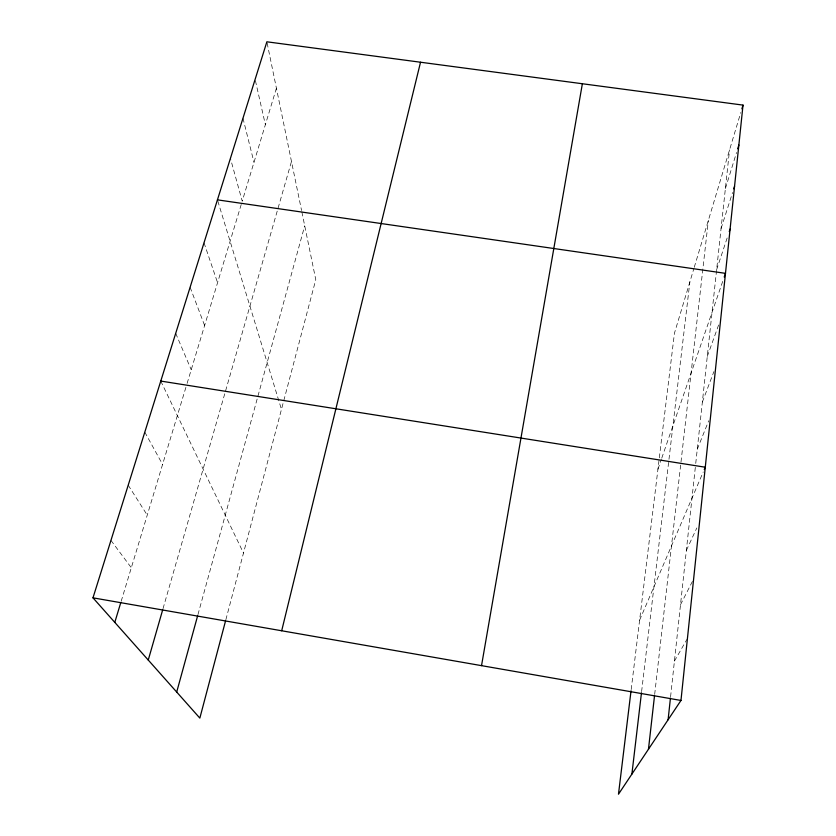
<?xml version="1.0" encoding="UTF-8"?>
<svg xmlns="http://www.w3.org/2000/svg" width="836" height="836" viewBox="0 0 836 836"><rect width="100%" height="100%" fill="white"/><g stroke="black" fill="none" stroke-linecap="round" stroke-linejoin="round"><path stroke-width="0.63" stroke-dasharray="4.18 3.13" d="M670.577 696.816L695.604 464.691M695.74 463.405L729.556 149.884M654.672 694.402L708.374 220.317M641.609 691.591L689.878 281.878M631.19 689.543L659.165 459.121M659.311 457.856L674.443 333.198L693.89 268.513M225.866 619.695L315.778 279.652L301.838 211.811M197.954 614.596L304.712 225.804M163.03 608.618L291.482 161.463M694.256 267.301L740.769 112.567M121.178 601.272L186.731 384.623M187.107 383.39L241.865 202.385M276.413 88.188L242.231 201.173L230.422 158.349M725.387 188.56L736.547 152.507M721.081 228.479L732.566 192.552M716.63 269.725L727.236 237.717M657.932 469.215L661.328 459.372M661.757 458.138L722.962 280.666M707.277 356.429L718.97 324.002M702.365 402.032L713.902 371.602M697.266 449.245L708.709 420.78M639.603 620.197L703.233 471.974M686.356 550.422L696.816 527.944M680.504 604.7L693.054 580.184M674.422 661.109L686.784 639.634M110.948 540.39L131.325 567.748M128.211 485.204L147.24 515.143M144.806 432.139L162.571 464.461M160.773 381.07L243.485 553.066M175.706 333.324L191.225 369.773M190.106 287.26L204.611 325.507M204.015 242.795L217.569 282.693M217.82 201.068L281.471 409.41M242.973 118.221L253.987 162.33M255.408 80.643L265.367 124.689M267.133 43.054L301.577 210.536"/><path stroke-width="1.25" d="M631.034 690.797L618.483 794.2L680.974 700.453L743.016 105.106L266.872 41.8L92.984 597.834L199.846 718.103L225.542 620.929M668.1 719.775L670.441 698.091M648.464 749.223L654.525 695.698M631.891 774.084L641.463 692.866M481.526 665.644L582.368 83.746M281.69 630.762L420.529 62.23M176.699 692.051L197.62 615.85M148.254 660.043L162.675 609.862M741.887 108.837L743.016 105.106M114.793 622.381L120.802 602.516M737.697 148.777L738.857 145.046M733.757 188.831L734.551 186.355M729.274 231.562L730.089 229.095M724.216 277.009L725.481 273.351L217.444 199.856M704.257 469.592L705.281 467.219L160.773 381.07M92.984 597.834L680.974 700.453"/></g></svg>
